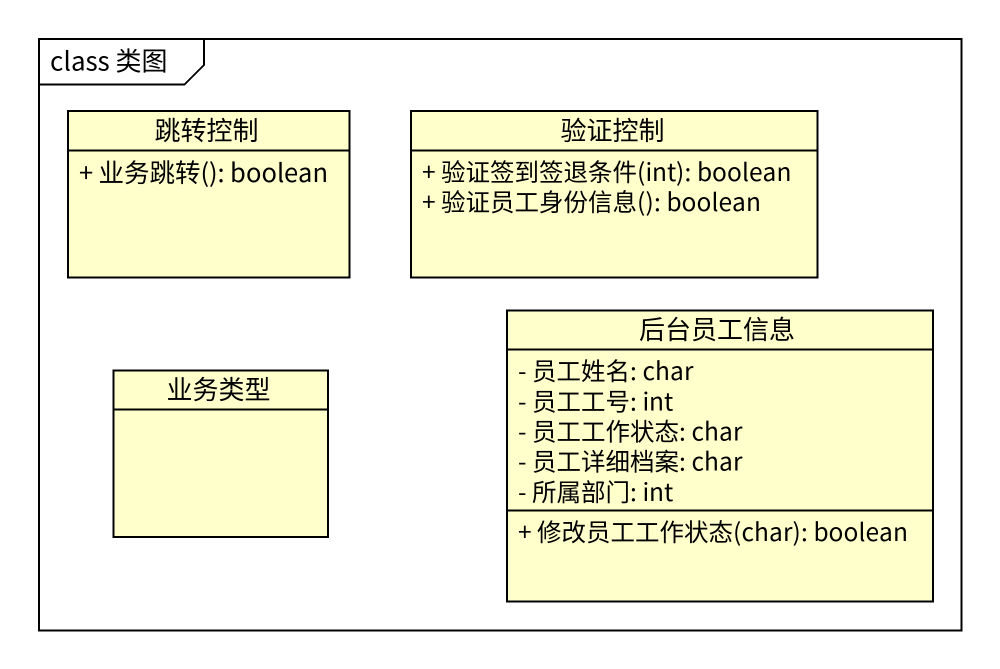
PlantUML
@startuml
mainframe class 类图
hide circle
hide empty members
skinparam classAttributeIconSize 0
class 跳转控制 {
  + 业务跳转(): boolean
}
class 验证控制 {
  + 验证签到签退条件(int): boolean
  + 验证员工身份信息(): boolean
}
class 业务类型
class 后台员工信息 {
  - 员工姓名: char
  - 员工工号: int
  - 员工工作状态: char
  - 员工详细档案: char
  - 所属部门: int
  + 修改员工工作状态(char): boolean
}
@enduml
